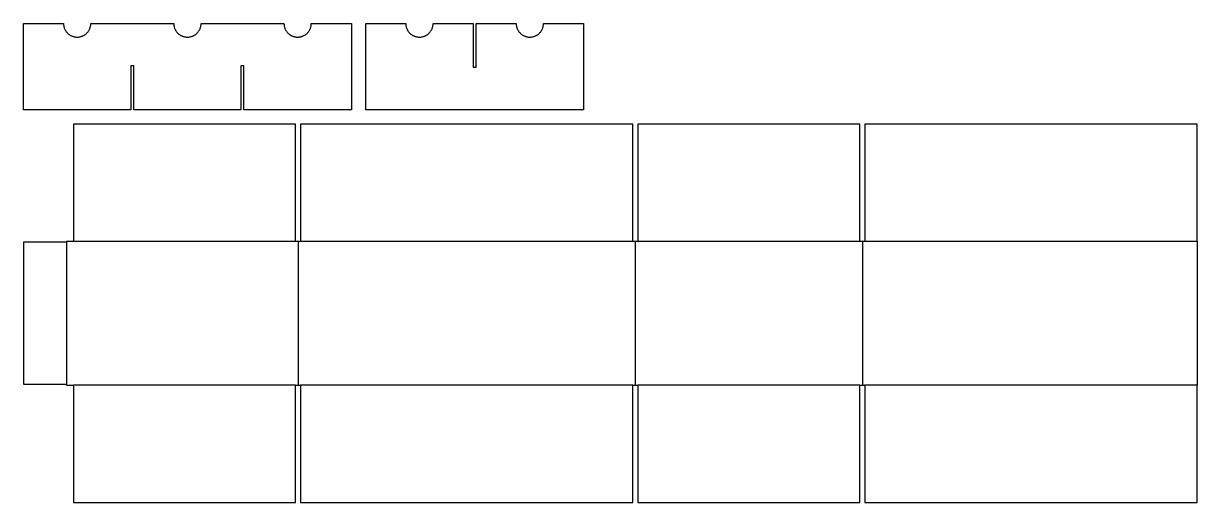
# Model space of a CAD drawing. Header units: millimetres. Extents: x 10 to 826, y 10 to 343.
import ezdxf

# ---------------------------------------------------------------- set-up
doc = ezdxf.new("R2010")
doc.units = ezdxf.units.MM
doc.layers.add('CREASE', color=5, linetype='CONTINUOUS')
doc.layers.add('CUT', color=1, linetype='CONTINUOUS')

msp = doc.modelspace()

# ---------------------------------------------------------------- linework, layer by layer
at = {"layer": 'CREASE'}
for points in [[(40, 190.9633), (40, 92.2133)], [(199.1765, 191.4633), (44.75, 191.4633)], [(200.9265, 191.4633), (200.9265, 91.7133)], [(433.6163, 191.4633), (202.6765, 191.4633)], [(435.3663, 191.4633), (435.3663, 91.7133)], [(591.5429, 191.4633), (437.1163, 191.4633)], [(593.2929, 191.4633), (593.2929, 91.7133)], [(825.9827, 191.4633), (595.0429, 191.4633)], [(199.1765, 91.7133), (44.75, 91.7133)], [(433.6163, 91.7133), (202.6765, 91.7133)], [(591.5429, 91.7133), (437.1163, 91.7133)], [(825.9827, 91.7133), (595.0429, 91.7133)]]:
    msp.add_lwpolyline(points, dxfattribs=at)
at = {"layer": 'CUT'}
for points in [[(10, 283.1766), (10, 343.1766), (37.8316, 343.1766), (37.8395, 342.7891), (37.8632, 342.4023), (37.9027, 342.0167), (37.9579, 341.6331), (38.0286, 341.252), (38.1149, 340.8742), (38.2165, 340.5001), (38.3332, 340.1306), (38.4649, 339.7661), (38.6114, 339.4073), (38.7724, 339.0547), (38.9477, 338.709), (39.1369, 338.3708), (39.3397, 338.0405), (39.5559, 337.7188), (39.785, 337.4062), (40.0266, 337.1032), (40.2804, 336.8103), (40.546, 336.528), (40.8228, 336.2567), (41.1105, 335.997), (41.4085, 335.7492), (41.7164, 335.5138), (42.0336, 335.2911), (42.3596, 335.0816), (42.694, 334.8855), (43.036, 334.7033), (43.3852, 334.5351), (43.741, 334.3813), (44.1027, 334.2422), (44.4698, 334.1179), (44.8417, 334.0087), (45.2177, 333.9148), (45.5972, 333.8363), (45.9796, 333.7733), (46.3643, 333.726), (46.7506, 333.6944), (47.1379, 333.6786), (47.5254, 333.6786), (47.9127, 333.6944), (48.299, 333.726), (48.6836, 333.7733), (49.066, 333.8363), (49.4456, 333.9148), (49.8216, 334.0087), (50.1935, 334.1179), (50.5606, 334.2422), (50.9223, 334.3813), (51.2781, 334.5351), (51.6273, 334.7033), (51.9693, 334.8855), (52.3036, 335.0816), (52.6297, 335.2911), (52.9469, 335.5138), (53.2548, 335.7492), (53.5528, 335.997), (53.8405, 336.2567), (54.1173, 336.528), (54.3829, 336.8103), (54.6367, 337.1032), (54.8783, 337.4062), (55.1074, 337.7188), (55.3235, 338.0405), (55.5264, 338.3708), (55.7156, 338.709), (55.8908, 339.0547), (56.0518, 339.4073), (56.1983, 339.7661), (56.3301, 340.1306), (56.4468, 340.5001), (56.5484, 340.8742), (56.6346, 341.252), (56.7054, 341.6331), (56.7606, 342.0167), (56.8, 342.4023), (56.8237, 342.7891), (56.8316, 343.1766), (114.4699, 343.1766), (114.4778, 342.7891), (114.5015, 342.4023), (114.541, 342.0167), (114.5961, 341.6331), (114.6669, 341.252), (114.7531, 340.8742), (114.8547, 340.5001), (114.9715, 340.1306), (115.1032, 339.7661), (115.2497, 339.4073), (115.4107, 339.0547), (115.586, 338.709), (115.7752, 338.3708), (115.978, 338.0405), (116.1941, 337.7188), (116.4232, 337.4062), (116.6649, 337.1032), (116.9187, 336.8103), (117.1842, 336.528), (117.4611, 336.2567), (117.7487, 335.997), (118.0468, 335.7492), (118.3546, 335.5138), (118.6719, 335.2911), (118.9979, 335.0816), (119.3322, 334.8855), (119.6743, 334.7033), (120.0235, 334.5351), (120.3792, 334.3813), (120.741, 334.2422), (121.1081, 334.1179), (121.4799, 334.0087), (121.856, 333.9148), (122.2355, 333.8363), (122.6179, 333.7733), (123.0026, 333.726), (123.3889, 333.6944), (123.7761, 333.6786), (124.1637, 333.6786), (124.5509, 333.6944), (124.9372, 333.726), (125.3219, 333.7733), (125.7043, 333.8363), (126.0839, 333.9148), (126.4599, 334.0087), (126.8317, 334.1179), (127.1989, 334.2422), (127.5606, 334.3813), (127.9164, 334.5351), (128.2655, 334.7033), (128.6076, 334.8855), (128.9419, 335.0816), (129.268, 335.2911), (129.5852, 335.5138), (129.8931, 335.7492), (130.1911, 335.997), (130.4788, 336.2567), (130.7556, 336.528), (131.0211, 336.8103), (131.2749, 337.1032), (131.5166, 337.4062), (131.7457, 337.7188), (131.9618, 338.0405), (132.1647, 338.3708), (132.3539, 338.709), (132.5291, 339.0547), (132.6901, 339.4073), (132.8366, 339.7661), (132.9683, 340.1306), (133.0851, 340.5001), (133.1867, 340.8742), (133.2729, 341.252), (133.3437, 341.6331), (133.3988, 342.0167), (133.4383, 342.4023), (133.462, 342.7891), (133.4699, 343.1766), (191.1082, 343.1766), (191.1161, 342.7891), (191.1398, 342.4023), (191.1793, 342.0167), (191.2344, 341.6331), (191.3052, 341.252), (191.3914, 340.8742), (191.493, 340.5001), (191.6098, 340.1306), (191.7415, 339.7661), (191.888, 339.4073), (192.049, 339.0547), (192.2242, 338.709), (192.4134, 338.3708), (192.6163, 338.0405), (192.8324, 337.7188), (193.0615, 337.4062), (193.3032, 337.1032), (193.557, 336.8103), (193.8225, 336.528), (194.0993, 336.2567), (194.387, 335.997), (194.685, 335.7492), (194.9929, 335.5138), (195.3101, 335.2911), (195.6362, 335.0816), (195.9705, 334.8855), (196.3125, 334.7033), (196.6617, 334.5351), (197.0175, 334.3813), (197.3792, 334.2422), (197.7463, 334.1179), (198.1182, 334.0087), (198.4942, 333.9148), (198.8738, 333.8363), (199.2562, 333.7733), (199.6409, 333.726), (200.0271, 333.6944), (200.4144, 333.6786), (200.802, 333.6786), (201.1892, 333.6944), (201.5755, 333.726), (201.9602, 333.7733), (202.3426, 333.8363), (202.7221, 333.9148), (203.0981, 334.0087), (203.47, 334.1179), (203.8371, 334.2422), (204.1989, 334.3813), (204.5546, 334.5351), (204.9038, 334.7033), (205.2459, 334.8855), (205.5802, 335.0816), (205.9062, 335.2911), (206.2235, 335.5138), (206.5313, 335.7492), (206.8294, 335.997), (207.117, 336.2567), (207.3939, 336.528), (207.6594, 336.8103), (207.9132, 337.1032), (208.1549, 337.4062), (208.3839, 337.7188), (208.6001, 338.0405), (208.8029, 338.3708), (208.9921, 338.709), (209.1674, 339.0547), (209.3284, 339.4073), (209.4749, 339.7661), (209.6066, 340.1306), (209.7234, 340.5001), (209.8249, 340.8742), (209.9112, 341.252), (209.982, 341.6331), (210.0371, 342.0167), (210.0766, 342.4023), (210.1003, 342.7891), (210.1082, 343.1766), (237.9398, 343.1766), (237.9398, 283.1766), (163.2765, 283.1766), (163.2765, 313.6766), (161.1765, 313.6766), (161.1765, 283.1766), (86.7633, 283.1766), (86.7633, 313.6766), (84.6633, 313.6766), (84.6633, 283.1766)], [(247.9398, 283.1766), (247.9398, 343.1766), (275.7714, 343.1766), (275.7793, 342.7891), (275.803, 342.4023), (275.8425, 342.0167), (275.8977, 341.6331), (275.9684, 341.252), (276.0547, 340.8742), (276.1563, 340.5001), (276.273, 340.1306), (276.4047, 339.7661), (276.5512, 339.4073), (276.7122, 339.0547), (276.8875, 338.709), (277.0767, 338.3708), (277.2795, 338.0405), (277.4957, 337.7188), (277.7248, 337.4062), (277.9664, 337.1032), (278.2202, 336.8103), (278.4858, 336.528), (278.7626, 336.2567), (279.0503, 335.997), (279.3483, 335.7492), (279.6562, 335.5138), (279.9734, 335.2911), (280.2994, 335.0816), (280.6338, 334.8855), (280.9758, 334.7033), (281.325, 334.5351), (281.6808, 334.3813), (282.0425, 334.2422), (282.4096, 334.1179), (282.7815, 334.0087), (283.1575, 333.9148), (283.537, 333.8363), (283.9194, 333.7733), (284.3041, 333.726), (284.6904, 333.6944), (285.0777, 333.6786), (285.4652, 333.6786), (285.8525, 333.6944), (286.2388, 333.726), (286.6234, 333.7733), (287.0058, 333.8363), (287.3854, 333.9148), (287.7614, 334.0087), (288.1333, 334.1179), (288.5004, 334.2422), (288.8621, 334.3813), (289.2179, 334.5351), (289.5671, 334.7033), (289.9091, 334.8855), (290.2434, 335.0816), (290.5695, 335.2911), (290.8867, 335.5138), (291.1946, 335.7492), (291.4926, 335.997), (291.7803, 336.2567), (292.0571, 336.528), (292.3227, 336.8103), (292.5765, 337.1032), (292.8181, 337.4062), (293.0472, 337.7188), (293.2633, 338.0405), (293.4662, 338.3708), (293.6554, 338.709), (293.8306, 339.0547), (293.9916, 339.4073), (294.1381, 339.7661), (294.2699, 340.1306), (294.3866, 340.5001), (294.4882, 340.8742), (294.5744, 341.252), (294.6452, 341.6331), (294.7004, 342.0167), (294.7398, 342.4023), (294.7635, 342.7891), (294.7714, 343.1766), (322.6031, 343.1766), (322.6031, 312.6766), (324.7031, 312.6766), (324.7031, 343.1766), (352.5347, 343.1766), (352.5426, 342.7891), (352.5663, 342.4023), (352.6058, 342.0167), (352.6609, 341.6331), (352.7317, 341.252), (352.8179, 340.8742), (352.9195, 340.5001), (353.0363, 340.1306), (353.168, 339.7661), (353.3145, 339.4073), (353.4755, 339.0547), (353.6508, 338.709), (353.84, 338.3708), (354.0428, 338.0405), (354.2589, 337.7188), (354.488, 337.4062), (354.7297, 337.1032), (354.9835, 336.8103), (355.249, 336.528), (355.5259, 336.2567), (355.8135, 335.997), (356.1116, 335.7492), (356.4194, 335.5138), (356.7367, 335.2911), (357.0627, 335.0816), (357.397, 334.8855), (357.7391, 334.7033), (358.0883, 334.5351), (358.444, 334.3813), (358.8058, 334.2422), (359.1729, 334.1179), (359.5447, 334.0087), (359.9208, 333.9148), (360.3003, 333.8363), (360.6827, 333.7733), (361.0674, 333.726), (361.4537, 333.6944), (361.8409, 333.6786), (362.2285, 333.6786), (362.6157, 333.6944), (363.002, 333.726), (363.3867, 333.7733), (363.7691, 333.8363), (364.1487, 333.9148), (364.5247, 334.0087), (364.8965, 334.1179), (365.2637, 334.2422), (365.6254, 334.3813), (365.9812, 334.5351), (366.3303, 334.7033), (366.6724, 334.8855), (367.0067, 335.0816), (367.3328, 335.2911), (367.65, 335.5138), (367.9579, 335.7492), (368.2559, 335.997), (368.5436, 336.2567), (368.8204, 336.528), (369.0859, 336.8103), (369.3397, 337.1032), (369.5814, 337.4062), (369.8105, 337.7188), (370.0266, 338.0405), (370.2295, 338.3708), (370.4187, 338.709), (370.5939, 339.0547), (370.7549, 339.4073), (370.9014, 339.7661), (371.0331, 340.1306), (371.1499, 340.5001), (371.2515, 340.8742), (371.3377, 341.252), (371.4085, 341.6331), (371.4636, 342.0167), (371.5031, 342.4023), (371.5268, 342.7891), (371.5347, 343.1766), (399.3663, 343.1766), (399.3663, 283.1766)], [(826.2327, 91.7133), (826.2327, 191.4633), (825.9827, 191.4633), (825.9827, 273.1766), (595.0429, 273.1766), (595.0429, 191.4633), (591.5429, 191.4633), (591.5429, 273.1766), (437.1163, 273.1766), (437.1163, 191.4633), (433.6163, 191.4633), (433.6163, 273.1766), (202.6765, 273.1766), (202.6765, 191.4633), (199.1765, 191.4633), (199.1765, 273.1766), (44.75, 273.1766), (44.75, 191.4633), (40, 191.4633), (40, 190.9633), (10, 190.9633), (10, 92.2133), (40, 92.2133), (40, 91.7133), (44.75, 91.7133), (44.75, 10), (199.1765, 10), (199.1765, 91.7133), (202.6765, 91.7133), (202.6765, 10), (433.6163, 10), (433.6163, 91.7133), (437.1163, 91.7133), (437.1163, 10), (591.5429, 10), (591.5429, 91.7133), (595.0429, 91.7133), (595.0429, 10), (825.9827, 10), (825.9827, 91.7133)]]:
    msp.add_lwpolyline(points, close=True, dxfattribs=at)

doc.saveas('drawing.dxf')
